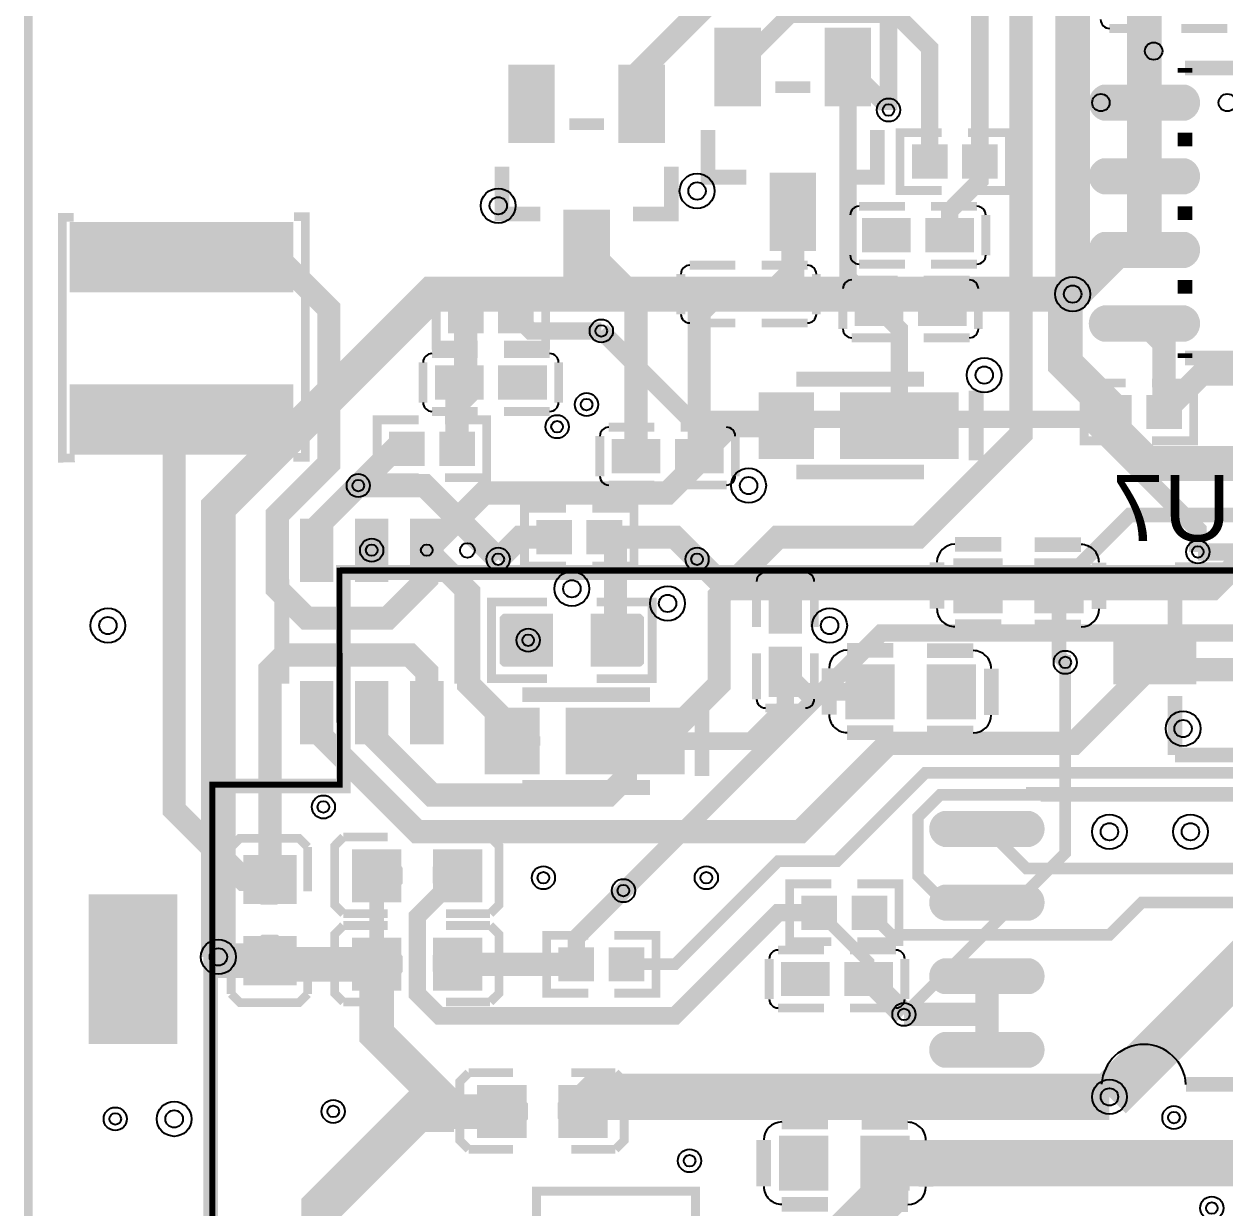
# Model space of a CAD drawing. Header units: millimetres. Extents: x 35 to 109.8, y -21 to 52.
# Drawn here: x 35 to 55.71, y 20.31 to 40.73 of the extents above; entities that cross this region are included whole.
import ezdxf

# ---------------------------------------------------------------- set-up
doc = ezdxf.new("R2010")
doc.units = ezdxf.units.MM
for name, color, linetype, true_color in [('BoardOutLine', 7, 'Continuous', 0xff00ff), ('BottomLayer', 7, 'Continuous', 0x0000ff), ('BottomSilkLayer', 7, 'Continuous', 0x66cc33), ('Document', 7, 'Continuous', 0xffffff), ('Hole', 7, 'Continuous', 0x222222), ('Multi-Layer', 7, 'Continuous', 0xc0c0c0), ('TopLayer', 7, 'Continuous', 0xff0000), ('TopPasteMaskLayer', 7, 'Continuous', 0x808080), ('TopSilkLayer', 7, 'Continuous', 0xffcc00), ('TopSolderMaskLayer', 7, 'Continuous', 0x800080)]:
    doc.layers.add(name, color=color, linetype=linetype, true_color=true_color)
doc.styles.get("Standard").update_dxf_attribs({"font": 'arial.ttf'})

msp = doc.modelspace()

# ---------------------------------------------------------------- hatches: boundary and pattern name
at = {"layer": 'Document'}
for points in [[(48.064, 34.288), (48.224, 34.288), (48.224, 33.348), (48.064, 33.348)], [(48.634, 33.885), (48.634, 33.725), (47.694, 33.725), (47.694, 33.885)], [(50.584, 33.885), (50.584, 33.725), (49.644, 33.725), (49.644, 33.885)], [(43.337, 28.847), (43.497, 28.847), (43.497, 27.907), (43.337, 27.907)], [(43.907, 28.444), (43.907, 28.284), (42.967, 28.284), (42.967, 28.444)], [(45.857, 28.444), (45.857, 28.284), (44.917, 28.284), (44.917, 28.444)]]:
    msp.add_hatch(color=256, dxfattribs=at).paths.add_polyline_path(points)
at = {"layer": 'TopLayer'}
for points in [[(46.96, 40.61), (47.66, 40.61), (47.66, 39.36), (46.96, 39.36)], [(48.86, 40.61), (49.56, 40.61), (49.56, 39.36), (48.86, 39.36)], [(43.404, 39.975), (44.104, 39.975), (44.104, 38.725), (43.404, 38.725)], [(45.304, 39.975), (46.004, 39.975), (46.004, 38.725), (45.304, 38.725)], [(54.981, 39.657, -0.785398), (54.981, 39.083), (53.667, 39.083, -0.785398), (53.667, 39.657)], [(50.904, 38.084), (50.904, 38.624), (50.338, 38.624), (50.338, 38.084)], [(51.204, 38.084), (51.204, 38.624), (51.77, 38.624), (51.77, 38.084)], [(54.981, 38.387, -0.785398), (54.981, 37.813), (53.667, 37.813, -0.785398), (53.667, 38.387)], [(47.91, 38.11), (48.61, 38.11), (48.61, 36.86), (47.91, 36.86)], [(35.869, 36.106), (35.869, 37.306), (39.569, 37.306), (39.569, 36.106)], [(44.354, 37.475), (45.054, 37.475), (45.054, 36.225), (44.354, 36.225)], [(50.269, 37.354), (50.269, 36.814), (49.479, 36.814), (49.479, 37.354)], [(50.569, 37.354), (50.569, 36.814), (51.359, 36.814), (51.359, 37.354)], [(54.981, 37.117, -0.785398), (54.981, 36.543), (53.667, 36.543, -0.785398), (53.667, 37.117)], [(47.348, 35.798), (47.348, 36.338), (46.558, 36.338), (46.558, 35.798)], [(47.648, 35.798), (47.648, 36.338), (48.438, 36.338), (48.438, 35.798)], [(50.142, 36.084), (50.142, 35.544), (49.352, 35.544), (49.352, 36.084)], [(50.442, 36.084), (50.442, 35.544), (51.232, 35.544), (51.232, 36.084)], [(42.903, 35.417), (42.903, 35.957), (42.337, 35.957), (42.337, 35.417)], [(43.203, 35.417), (43.203, 35.957), (43.769, 35.957), (43.769, 35.417)], [(54.981, 35.847, -0.785398), (54.981, 35.273), (53.667, 35.273, -0.785398), (53.667, 35.847)], [(42.903, 34.814), (42.903, 34.274), (42.113, 34.274), (42.113, 34.814)], [(43.203, 34.814), (43.203, 34.274), (43.993, 34.274), (43.993, 34.814)], [(35.869, 33.306), (35.869, 34.506), (39.569, 34.506), (39.569, 33.306)], [(48.598, 33.251), (47.698, 33.251), (47.698, 34.351), (48.598, 34.351)], [(51.098, 33.251), (49.098, 33.251), (49.098, 34.351), (51.098, 34.351)], [(54.079, 33.766), (54.079, 34.306), (53.513, 34.306), (53.513, 33.766)], [(54.379, 33.766), (54.379, 34.306), (54.945, 34.306), (54.945, 33.766)], [(41.887, 33.131), (41.887, 33.671), (41.321, 33.671), (41.321, 33.131)], [(42.187, 33.131), (42.187, 33.671), (42.753, 33.671), (42.753, 33.131)], [(45.951, 33.004), (45.951, 33.544), (45.161, 33.544), (45.161, 33.004)], [(46.251, 33.004), (46.251, 33.544), (47.041, 33.544), (47.041, 33.004)], [(39.773, 31.151), (39.773, 32.151), (40.323, 32.151), (40.323, 31.151)], [(40.723, 31.151), (40.723, 32.151), (41.273, 32.151), (41.273, 31.151)], [(41.673, 31.151), (41.673, 32.151), (42.223, 32.151), (42.223, 31.151)], [(44.427, 31.607), (44.427, 32.147), (43.861, 32.147), (43.861, 31.607)], [(44.727, 31.607), (44.727, 32.147), (45.293, 32.147), (45.293, 31.607)], [(51.051, 31.489), (51.851, 31.489), (51.851, 30.589), (51.051, 30.589)], [(52.451, 31.489), (53.251, 31.489), (53.251, 30.589), (52.451, 30.589)], [(48.403, 30.249), (47.863, 30.249), (47.863, 31.039), (48.403, 31.039)], [(44.1, 29.667), (44.1, 30.531), (43.294, 30.531), (43.294, 29.667)], [(44.8, 29.667), (44.8, 30.531), (45.607, 30.531), (45.607, 29.667)], [(55.128, 30.068), (55.128, 29.368), (53.878, 29.368), (53.878, 30.068)], [(48.403, 29.949), (47.863, 29.949), (47.863, 29.159), (48.403, 29.159)], [(49.192, 29.66), (49.992, 29.66), (49.992, 28.76), (49.192, 28.76)], [(50.592, 29.66), (51.392, 29.66), (51.392, 28.76), (50.592, 28.76)], [(39.773, 28.351), (39.773, 29.351), (40.323, 29.351), (40.323, 28.351)], [(40.723, 28.351), (40.723, 29.351), (41.273, 29.351), (41.273, 28.351)], [(41.673, 28.351), (41.673, 29.351), (42.223, 29.351), (42.223, 28.351)], [(43.871, 27.81), (42.971, 27.81), (42.971, 28.91), (43.871, 28.91)], [(46.371, 27.81), (44.371, 27.81), (44.371, 28.91), (46.371, 28.91)], [(50.917, 26.561, -0.785398), (50.917, 27.13), (52.299, 27.13, -0.785398), (52.299, 26.561)], [(39.676, 26.373), (39.676, 25.573), (38.812, 25.573), (38.812, 26.373)], [(41.483, 25.603), (40.683, 25.603), (40.683, 26.467), (41.483, 26.467)], [(42.883, 25.603), (42.083, 25.603), (42.083, 26.467), (42.883, 26.467)], [(50.917, 25.291, -0.785398), (50.917, 25.86), (52.299, 25.86, -0.785398), (52.299, 25.291)], [(36.131, 23.177), (36.131, 25.677), (37.631, 25.677), (37.631, 23.177)], [(48.999, 25.13), (48.999, 25.67), (48.433, 25.67), (48.433, 25.13)], [(49.299, 25.13), (49.299, 25.67), (49.865, 25.67), (49.865, 25.13)], [(39.676, 24.973), (39.676, 24.173), (38.812, 24.173), (38.812, 24.973)], [(41.483, 24.079), (40.683, 24.079), (40.683, 24.943), (41.483, 24.943)], [(42.883, 24.079), (42.083, 24.079), (42.083, 24.943), (42.883, 24.943)], [(44.808, 24.781), (44.808, 24.241), (44.242, 24.241), (44.242, 24.781)], [(45.108, 24.781), (45.108, 24.241), (45.674, 24.241), (45.674, 24.781)], [(48.872, 23.987), (48.872, 24.527), (48.082, 24.527), (48.082, 23.987)], [(49.172, 23.987), (49.172, 24.527), (49.962, 24.527), (49.962, 23.987)], [(50.917, 24.021, -0.785398), (50.917, 24.59), (52.299, 24.59, -0.785398), (52.299, 24.021)], [(50.917, 22.751, -0.785398), (50.917, 23.32), (52.299, 23.32, -0.785398), (52.299, 22.751)], [(43.643, 21.539), (42.843, 21.539), (42.843, 22.403), (43.643, 22.403)], [(45.043, 21.539), (44.243, 21.539), (44.243, 22.403), (45.043, 22.403)], [(48.849, 20.632), (48.049, 20.632), (48.049, 21.532), (48.849, 21.532)], [(50.249, 20.632), (49.449, 20.632), (49.449, 21.532), (50.249, 21.532)]]:
    msp.add_hatch(color=256, dxfattribs=at).paths.add_polyline_path(points)
at = {"layer": 'TopPasteMaskLayer'}
for points in [[(46.96, 40.61), (47.66, 40.61), (47.66, 39.36), (46.96, 39.36)], [(48.86, 40.61), (49.56, 40.61), (49.56, 39.36), (48.86, 39.36)], [(43.404, 39.975), (44.104, 39.975), (44.104, 38.725), (43.404, 38.725)], [(45.304, 39.975), (46.004, 39.975), (46.004, 38.725), (45.304, 38.725)], [(54.981, 39.657, -0.785398), (54.981, 39.083), (53.667, 39.083, -0.785398), (53.667, 39.657)], [(50.919, 38.124), (50.919, 38.584), (50.879, 38.624), (50.378, 38.624), (50.338, 38.584), (50.338, 38.124), (50.378, 38.084), (50.879, 38.084)], [(51.189, 38.124), (51.189, 38.584), (51.229, 38.624), (51.73, 38.624), (51.77, 38.584), (51.77, 38.124), (51.73, 38.084), (51.229, 38.084)], [(54.981, 38.387, -0.785398), (54.981, 37.813), (53.667, 37.813, -0.785398), (53.667, 38.387)], [(47.91, 38.11), (48.61, 38.11), (48.61, 36.86), (47.91, 36.86)], [(35.869, 36.106), (35.869, 37.306), (39.569, 37.306), (39.569, 36.106)], [(44.354, 37.475), (45.054, 37.475), (45.054, 36.225), (44.354, 36.225)], [(49.639, 36.859), (49.639, 37.309), (49.689, 37.359), (50.169, 37.359), (50.239, 37.309), (50.239, 36.859), (50.169, 36.809), (49.689, 36.809)], [(50.599, 36.859), (50.599, 37.309), (50.669, 37.359), (51.149, 37.359), (51.199, 37.309), (51.199, 36.859), (51.149, 36.809), (50.669, 36.809)], [(54.981, 37.117, -0.785398), (54.981, 36.543), (53.667, 36.543, -0.785398), (53.667, 37.117)], [(47.318, 36.293), (47.318, 35.843), (47.248, 35.793), (46.768, 35.793), (46.718, 35.843), (46.718, 36.293), (46.768, 36.343), (47.248, 36.343)], [(48.278, 36.293), (48.278, 35.843), (48.228, 35.793), (47.748, 35.793), (47.678, 35.843), (47.678, 36.293), (47.748, 36.343), (48.228, 36.343)], [(49.512, 35.589), (49.512, 36.039), (49.562, 36.089), (50.042, 36.089), (50.112, 36.039), (50.112, 35.589), (50.042, 35.539), (49.562, 35.539)], [(50.472, 35.589), (50.472, 36.039), (50.542, 36.089), (51.022, 36.089), (51.072, 36.039), (51.072, 35.589), (51.022, 35.539), (50.542, 35.539)], [(42.918, 35.457), (42.918, 35.917), (42.878, 35.957), (42.377, 35.957), (42.337, 35.917), (42.337, 35.457), (42.377, 35.417), (42.878, 35.417)], [(43.188, 35.457), (43.188, 35.917), (43.228, 35.957), (43.729, 35.957), (43.769, 35.917), (43.769, 35.457), (43.729, 35.417), (43.228, 35.417)], [(54.981, 35.847, -0.785398), (54.981, 35.273), (53.667, 35.273, -0.785398), (53.667, 35.847)], [(42.273, 34.319), (42.273, 34.769), (42.323, 34.819), (42.803, 34.819), (42.873, 34.769), (42.873, 34.319), (42.803, 34.269), (42.323, 34.269)], [(43.233, 34.319), (43.233, 34.769), (43.303, 34.819), (43.783, 34.819), (43.833, 34.769), (43.833, 34.319), (43.783, 34.269), (43.303, 34.269)], [(35.869, 33.306), (35.869, 34.506), (39.569, 34.506), (39.569, 33.306)], [(48.598, 33.251), (47.698, 33.251), (47.698, 34.351), (48.598, 34.351)], [(51.098, 33.251), (49.098, 33.251), (49.098, 34.351), (51.098, 34.351)], [(54.094, 33.806), (54.094, 34.266), (54.054, 34.306), (53.553, 34.306), (53.513, 34.266), (53.513, 33.806), (53.553, 33.766), (54.054, 33.766)], [(54.364, 33.806), (54.364, 34.266), (54.404, 34.306), (54.905, 34.306), (54.945, 34.266), (54.945, 33.806), (54.905, 33.766), (54.404, 33.766)], [(41.902, 33.171), (41.902, 33.631), (41.862, 33.671), (41.361, 33.671), (41.321, 33.631), (41.321, 33.171), (41.361, 33.131), (41.862, 33.131)], [(42.172, 33.171), (42.172, 33.631), (42.212, 33.671), (42.713, 33.671), (42.753, 33.631), (42.753, 33.171), (42.713, 33.131), (42.212, 33.131)], [(45.921, 33.499), (45.921, 33.049), (45.851, 32.999), (45.371, 32.999), (45.321, 33.049), (45.321, 33.499), (45.371, 33.549), (45.851, 33.549)], [(46.881, 33.499), (46.881, 33.049), (46.831, 32.999), (46.351, 32.999), (46.281, 33.049), (46.281, 33.499), (46.351, 33.549), (46.831, 33.549)], [(39.773, 31.151), (39.773, 32.151), (40.323, 32.151), (40.323, 31.151)], [(40.723, 31.151), (40.723, 32.151), (41.273, 32.151), (41.273, 31.151)], [(41.673, 31.151), (41.673, 32.151), (42.223, 32.151), (42.223, 31.151)], [(44.442, 31.647), (44.442, 32.107), (44.402, 32.147), (43.901, 32.147), (43.861, 32.107), (43.861, 31.647), (43.901, 31.607), (44.402, 31.607)], [(44.712, 31.647), (44.712, 32.107), (44.752, 32.147), (45.253, 32.147), (45.293, 32.107), (45.293, 31.647), (45.253, 31.607), (44.752, 31.607)], [(51.051, 31.489), (51.851, 31.489), (51.851, 30.589), (51.051, 30.589)], [(52.451, 31.489), (53.251, 31.489), (53.251, 30.589), (52.451, 30.589)], [(47.908, 30.879), (48.358, 30.879), (48.408, 30.829), (48.408, 30.349), (48.358, 30.279), (47.908, 30.279), (47.858, 30.349), (47.858, 30.829)], [(44.095, 30.499), (44.095, 30.271), (43.715, 30.271), (43.715, 29.941), (44.095, 29.941), (44.095, 29.699), (44.045, 29.649), (43.255, 29.649), (43.205, 29.699), (43.205, 30.499), (43.255, 30.549), (44.045, 30.549)], [(45.645, 30.549), (44.845, 30.549), (44.795, 30.499), (44.795, 30.271), (45.165, 30.271), (45.165, 29.941), (44.795, 29.941), (44.795, 29.699), (44.845, 29.649), (45.645, 29.649), (45.695, 29.699), (45.695, 30.499)], [(55.128, 30.068), (55.128, 29.368), (53.878, 29.368), (53.878, 30.068)], [(47.908, 29.919), (48.358, 29.919), (48.408, 29.849), (48.408, 29.369), (48.358, 29.319), (47.908, 29.319), (47.858, 29.369), (47.858, 29.849)], [(49.192, 29.66), (49.992, 29.66), (49.992, 28.76), (49.192, 28.76)], [(50.592, 29.66), (51.392, 29.66), (51.392, 28.76), (50.592, 28.76)], [(39.773, 28.351), (39.773, 29.351), (40.323, 29.351), (40.323, 28.351)], [(40.723, 28.351), (40.723, 29.351), (41.273, 29.351), (41.273, 28.351)], [(41.673, 28.351), (41.673, 29.351), (42.223, 29.351), (42.223, 28.351)], [(43.871, 27.81), (42.971, 27.81), (42.971, 28.91), (43.871, 28.91)], [(46.371, 27.81), (44.371, 27.81), (44.371, 28.91), (46.371, 28.91)], [(50.917, 26.561, -0.785398), (50.917, 27.13), (52.299, 27.13, -0.785398), (52.299, 26.561)], [(39.089, 25.537), (39.366, 25.537), (39.66, 25.811), (39.66, 26.315), (39.596, 26.379), (38.86, 26.379), (38.796, 26.315), (38.796, 25.811)], [(41.531, 26.178), (41.531, 25.902), (41.257, 25.608), (40.754, 25.608), (40.69, 25.672), (40.69, 26.408), (40.754, 26.472), (41.257, 26.472)], [(42.047, 26.189), (42.047, 25.913), (42.321, 25.619), (42.825, 25.619), (42.889, 25.683), (42.889, 26.419), (42.825, 26.483), (42.321, 26.483)], [(50.917, 25.291, -0.785398), (50.917, 25.86), (52.299, 25.86, -0.785398), (52.299, 25.291)], [(36.131, 23.177), (36.131, 25.677), (37.631, 25.677), (37.631, 23.177)], [(49.014, 25.17), (49.014, 25.63), (48.974, 25.67), (48.473, 25.67), (48.433, 25.63), (48.433, 25.17), (48.473, 25.13), (48.974, 25.13)], [(49.284, 25.17), (49.284, 25.63), (49.324, 25.67), (49.825, 25.67), (49.865, 25.63), (49.865, 25.17), (49.825, 25.13), (49.324, 25.13)], [(39.101, 25.021), (39.377, 25.021), (39.671, 24.747), (39.671, 24.244), (39.607, 24.18), (38.871, 24.18), (38.807, 24.244), (38.807, 24.747)], [(41.531, 24.654), (41.531, 24.378), (41.257, 24.084), (40.754, 24.084), (40.69, 24.148), (40.69, 24.884), (40.754, 24.948), (41.257, 24.948)], [(42.047, 24.665), (42.047, 24.389), (42.321, 24.095), (42.825, 24.095), (42.889, 24.159), (42.889, 24.895), (42.825, 24.959), (42.321, 24.959)], [(44.823, 24.741), (44.823, 24.281), (44.783, 24.241), (44.282, 24.241), (44.242, 24.281), (44.242, 24.741), (44.282, 24.781), (44.783, 24.781)], [(45.093, 24.741), (45.093, 24.281), (45.133, 24.241), (45.634, 24.241), (45.674, 24.281), (45.674, 24.741), (45.634, 24.781), (45.133, 24.781)], [(48.842, 24.482), (48.842, 24.032), (48.772, 23.982), (48.292, 23.982), (48.242, 24.032), (48.242, 24.482), (48.292, 24.532), (48.772, 24.532)], [(49.802, 24.482), (49.802, 24.032), (49.752, 23.982), (49.272, 23.982), (49.202, 24.032), (49.202, 24.482), (49.272, 24.532), (49.752, 24.532)], [(50.917, 24.021, -0.785398), (50.917, 24.59), (52.299, 24.59, -0.785398), (52.299, 24.021)], [(50.917, 22.751, -0.785398), (50.917, 23.32), (52.299, 23.32, -0.785398), (52.299, 22.751)], [(43.691, 22.114), (43.691, 21.838), (43.417, 21.544), (42.914, 21.544), (42.85, 21.608), (42.85, 22.344), (42.914, 22.408), (43.417, 22.408)], [(44.207, 22.125), (44.207, 21.849), (44.481, 21.555), (44.984, 21.555), (45.048, 21.619), (45.048, 22.355), (44.984, 22.419), (44.481, 22.419)], [(48.849, 20.632), (48.049, 20.632), (48.049, 21.532), (48.849, 21.532)], [(50.249, 20.632), (49.449, 20.632), (49.449, 21.532), (50.249, 21.532)]]:
    msp.add_hatch(color=256, dxfattribs=at).paths.add_polyline_path(points)
at = {"layer": 'TopSolderMaskLayer'}
for points in [[(46.909, 40.661), (47.711, 40.661), (47.711, 39.309), (46.909, 39.309)], [(48.809, 40.661), (49.611, 40.661), (49.611, 39.309), (48.809, 39.309)], [(43.353, 40.026), (44.155, 40.026), (44.155, 38.674), (43.353, 38.674)], [(45.253, 40.026), (46.055, 40.026), (46.055, 38.674), (45.253, 38.674)], [(55.039, 39.682, -0.785398), (55.039, 39.058), (53.609, 39.058, -0.785398), (53.609, 39.682)], [(50.929, 38.059), (50.929, 38.649), (50.313, 38.649), (50.313, 38.059)], [(51.179, 38.059), (51.179, 38.649), (51.795, 38.649), (51.795, 38.059)], [(55.039, 38.412, -0.785398), (55.039, 37.788), (53.609, 37.788, -0.785398), (53.609, 38.412)], [(47.859, 38.161), (48.661, 38.161), (48.661, 36.81), (47.859, 36.81)], [(44.303, 37.526), (45.105, 37.526), (45.105, 36.175), (44.303, 36.175)], [(35.791, 36.098), (35.791, 37.314), (39.647, 37.314), (39.647, 36.098)], [(50.294, 37.379), (50.294, 36.789), (49.454, 36.789), (49.454, 37.379)], [(50.544, 37.379), (50.544, 36.789), (51.385, 36.789), (51.385, 37.379)], [(55.039, 37.142, -0.785398), (55.039, 36.518), (53.609, 36.518, -0.785398), (53.609, 37.142)], [(47.373, 35.773), (47.373, 36.363), (46.533, 36.363), (46.533, 35.773)], [(47.623, 35.773), (47.623, 36.363), (48.464, 36.363), (48.464, 35.773)], [(50.167, 36.109), (50.167, 35.519), (49.327, 35.519), (49.327, 36.109)], [(50.417, 36.109), (50.417, 35.519), (51.258, 35.519), (51.258, 36.109)], [(42.928, 35.392), (42.928, 35.982), (42.312, 35.982), (42.312, 35.392)], [(43.178, 35.392), (43.178, 35.982), (43.794, 35.982), (43.794, 35.392)], [(55.039, 35.872, -0.785398), (55.039, 35.248), (53.609, 35.248, -0.785398), (53.609, 35.872)], [(42.928, 34.839), (42.928, 34.249), (42.088, 34.249), (42.088, 34.839)], [(43.178, 34.839), (43.178, 34.249), (44.019, 34.249), (44.019, 34.839)], [(35.791, 33.298), (35.791, 34.514), (39.647, 34.514), (39.647, 33.298)], [(48.623, 33.226), (47.672, 33.226), (47.672, 34.377), (48.623, 34.377)], [(51.123, 33.226), (49.072, 33.226), (49.072, 34.377), (51.123, 34.377)], [(54.104, 33.741), (54.104, 34.331), (53.488, 34.331), (53.488, 33.741)], [(54.354, 33.741), (54.354, 34.331), (54.97, 34.331), (54.97, 33.741)], [(41.912, 33.106), (41.912, 33.696), (41.296, 33.696), (41.296, 33.106)], [(42.162, 33.106), (42.162, 33.696), (42.778, 33.696), (42.778, 33.106)], [(45.976, 32.979), (45.976, 33.569), (45.136, 33.569), (45.136, 32.979)], [(46.226, 32.979), (46.226, 33.569), (47.067, 33.569), (47.067, 32.979)], [(39.76, 31.105), (39.76, 32.198), (40.337, 32.198), (40.337, 31.105)], [(40.709, 31.105), (40.709, 32.198), (41.287, 32.198), (41.287, 31.105)], [(41.659, 31.105), (41.659, 32.198), (42.237, 32.198), (42.237, 31.105)], [(44.452, 31.582), (44.452, 32.172), (43.836, 32.172), (43.836, 31.582)], [(44.702, 31.582), (44.702, 32.172), (45.318, 32.172), (45.318, 31.582)], [(51.026, 31.514), (51.877, 31.514), (51.877, 30.563), (51.026, 30.563)], [(52.426, 31.514), (53.277, 31.514), (53.277, 30.563), (52.426, 30.563)], [(48.42, 30.212), (47.846, 30.212), (47.846, 31.076), (48.42, 31.076)], [(44.125, 29.642), (44.125, 30.556), (43.268, 30.556), (43.268, 29.642)], [(44.775, 29.642), (44.775, 30.556), (45.632, 30.556), (45.632, 29.642)], [(55.219, 30.097), (55.219, 29.34), (53.788, 29.34), (53.788, 30.097)], [(48.42, 29.986), (47.846, 29.986), (47.846, 29.122), (48.42, 29.122)], [(49.167, 29.685), (50.018, 29.685), (50.018, 28.735), (49.167, 28.735)], [(50.567, 29.685), (51.417, 29.685), (51.417, 28.735), (50.567, 28.735)], [(39.76, 28.305), (39.76, 29.398), (40.337, 29.398), (40.337, 28.305)], [(40.709, 28.305), (40.709, 29.398), (41.287, 29.398), (41.287, 28.305)], [(41.659, 28.305), (41.659, 29.398), (42.237, 29.398), (42.237, 28.305)], [(43.896, 27.785), (42.945, 27.785), (42.945, 28.935), (43.896, 28.935)], [(46.396, 27.785), (44.345, 27.785), (44.345, 28.935), (46.396, 28.935)], [(50.855, 26.536, -0.785398), (50.855, 27.155), (52.36, 27.155, -0.785398), (52.36, 26.536)], [(39.703, 26.397), (39.703, 25.55), (38.784, 25.55), (38.784, 26.397)], [(41.508, 25.578), (40.658, 25.578), (40.658, 26.493), (41.508, 26.493)], [(42.908, 25.578), (42.058, 25.578), (42.058, 26.493), (42.908, 26.493)], [(36.115, 23.135), (36.115, 25.719), (37.646, 25.719), (37.646, 23.135)], [(49.024, 25.105), (49.024, 25.695), (48.408, 25.695), (48.408, 25.105)], [(49.274, 25.105), (49.274, 25.695), (49.89, 25.695), (49.89, 25.105)], [(50.855, 25.266, -0.785398), (50.855, 25.885), (52.36, 25.885, -0.785398), (52.36, 25.266)], [(39.703, 24.997), (39.703, 24.15), (38.784, 24.15), (38.784, 24.997)], [(41.508, 24.054), (40.658, 24.054), (40.658, 24.969), (41.508, 24.969)], [(42.908, 24.054), (42.058, 24.054), (42.058, 24.969), (42.908, 24.969)], [(44.833, 24.806), (44.833, 24.216), (44.217, 24.216), (44.217, 24.806)], [(45.083, 24.806), (45.083, 24.216), (45.699, 24.216), (45.699, 24.806)], [(48.897, 23.962), (48.897, 24.552), (48.057, 24.552), (48.057, 23.962)], [(49.147, 23.962), (49.147, 24.552), (49.988, 24.552), (49.988, 23.962)], [(50.855, 23.996, -0.785398), (50.855, 24.615), (52.36, 24.615, -0.785398), (52.36, 23.996)], [(50.855, 22.726, -0.785398), (50.855, 23.345), (52.36, 23.345, -0.785398), (52.36, 22.726)], [(43.668, 21.514), (42.817, 21.514), (42.817, 22.429), (43.668, 22.429)], [(45.068, 21.514), (44.217, 21.514), (44.217, 22.429), (45.068, 22.429)], [(48.874, 20.607), (48.024, 20.607), (48.024, 21.557), (48.874, 21.557)], [(50.274, 20.607), (49.424, 20.607), (49.424, 21.557), (50.274, 21.557)]]:
    msp.add_hatch(color=256, dxfattribs=at).paths.add_polyline_path(points)

# ---------------------------------------------------------------- linework, layer by layer
at = {"layer": 'BoardOutLine', "const_width": 0.15}
msp.add_lwpolyline([(35.079, -16.336), (35.077, 49.073)], dxfattribs=at)
at = {"layer": 'BottomLayer'}
for points, const_width in [([(53.086, 36.068), (53.086, 48.26), (55.626, 50.8), (83.058, 50.8), (85.344, 48.514), (85.344, 44.069), (82.931, 41.529), (82.55, 41.529)], 0.6), ([(50.8, 48.895), (49.911, 48.006), (49.911, 39.243)], 0.3), ([(46.609, 31.496), (47.117, 30.988), (55.499, 30.988), (56.515, 32.004), (56.515, 43.561), (56.261, 43.815)], 0.4), ([(38.354, 24.638), (38.354, 32.385), (42.037, 36.068), (53.086, 36.068)], 0.6), ([(44.958, 35.433), (46.482, 33.909), (53.34, 33.909), (55.245, 32.004), (55.245, 31.623)], 0.3), ([(43.18, 31.496), (41.91, 32.766), (40.767, 32.766)], 0.4), ([(45.339, 25.781), (49.784, 30.226), (59.69, 30.226), (60.325, 30.988)], 0.3), ([(50.177, 23.648), (52.959, 26.43), (52.959, 29.845)], 0.2), ([(53.721, 22.225), (60.071, 28.575), (61.722, 28.575)], 0.8)]:
    msp.add_lwpolyline(points, dxfattribs=dict(at, const_width=const_width))
at = {"layer": 'BottomSilkLayer', "const_width": 0.254}
msp.add_lwpolyline([(59.305, -13.691), (59.305, -4.547), (57.781, -4.547), (57.781, -13.691), (41.017, -13.691), (41.017, -6.452), (38.223, -6.452), (38.223, 27.584), (40.509, 27.584), (40.509, 31.267), (70.989, 31.267), (70.989, 27.584), (73.275, 27.584), (73.275, -6.452), (70.481, -6.452), (70.481, -13.691), (59.305, -13.691)], close=True, dxfattribs=at)
at = {"layer": 'Document', "const_width": 0.1}
msp.add_lwpolyline([(73.249, -6.391), (70.449, -6.391), (70.449, -13.691), (59.349, -13.691), (59.349, -4.591), (57.749, -4.591), (57.749, -13.691), (41.049, -13.691), (41.049, -6.391), (38.249, -6.391), (38.249, 27.609), (40.449, 27.609), (40.442, 31.3), (71.049, 31.3), (71.049, 27.609), (73.249, 27.609), (73.249, -6.391)], close=True, dxfattribs=at)
msp.add_lwpolyline([(71.049, 31.309), (40.449, 31.309)], dxfattribs=at)
at = {"layer": 'Document'}
for centre, radius in [((53.573, 39.37), 0.15), ((41.948, 31.652), 0.1)]:
    msp.add_circle(centre, radius, dxfattribs=at)
at = {"layer": 'Hole'}
for centre, radius in [((49.911, 39.243), 0.1), ((46.609, 37.846), 0.15), ((43.18, 37.592), 0.15), ((53.086, 36.068), 0.15), ((44.958, 35.433), 0.1), ((51.562, 34.671), 0.15), ((44.704, 34.163), 0.1), ((44.196, 33.782), 0.1), ((40.767, 32.766), 0.1), ((47.498, 32.766), 0.15), ((40.998, 31.652), 0.1), ((55.245, 31.623), 0.1), ((43.18, 31.496), 0.1), ((46.609, 31.496), 0.1), ((44.45, 30.988), 0.15), ((46.101, 30.734), 0.15), ((36.449, 30.353), 0.15), ((48.895, 30.353), 0.15), ((43.697, 30.099), 0.1), ((52.959, 29.718), 0.1), ((54.991, 28.575), 0.15), ((40.165, 27.224), 0.1), ((53.721, 26.797), 0.15), ((55.118, 26.797), 0.15), ((43.959, 26.004), 0.1), ((46.769, 26.004), 0.1), ((45.339, 25.781), 0.1), ((38.354, 24.638), 0.15), ((50.177, 23.647), 0.1), ((53.721, 22.225), 0.15), ((37.592, 21.844), 0.15), ((40.335, 21.974), 0.1), ((54.833, 21.868), 0.1), ((36.576, 21.844), 0.1), ((46.48, 21.124), 0.1), ((55.486, 20.307), 0.1)]:
    msp.add_circle(centre, radius, dxfattribs=at)
at = {"layer": 'Multi-Layer'}
for centre, radius in [((49.911, 39.243), 0.2), ((46.609, 37.846), 0.3), ((43.18, 37.592), 0.3), ((53.086, 36.068), 0.3), ((44.958, 35.433), 0.2), ((51.562, 34.671), 0.3), ((44.704, 34.163), 0.2), ((44.196, 33.782), 0.2), ((40.767, 32.766), 0.2), ((47.498, 32.766), 0.3), ((40.998, 31.652), 0.2), ((43.18, 31.496), 0.2), ((46.609, 31.496), 0.2), ((55.245, 31.623), 0.2), ((44.45, 30.988), 0.3), ((46.101, 30.734), 0.3), ((36.449, 30.353), 0.3), ((48.895, 30.353), 0.3), ((43.697, 30.099), 0.2), ((52.959, 29.718), 0.2), ((54.991, 28.575), 0.3), ((40.165, 27.224), 0.2), ((53.721, 26.797), 0.3), ((55.118, 26.797), 0.3), ((43.959, 26.004), 0.2), ((46.769, 26.004), 0.2), ((45.339, 25.781), 0.2), ((38.354, 24.638), 0.3), ((50.177, 23.647), 0.2), ((53.721, 22.225), 0.3), ((40.335, 21.974), 0.2), ((36.576, 21.844), 0.2), ((37.592, 21.844), 0.3), ((54.833, 21.868), 0.2), ((46.48, 21.124), 0.2), ((55.486, 20.307), 0.2)]:
    msp.add_circle(centre, radius, dxfattribs=at)
at = {"layer": 'TopLayer'}
for points, const_width in [([(51.486, 38.354), (51.486, 43.612), (56.261, 48.387), (73.533, 48.387), (74.933, 46.988), (74.933, 45.339)], 0.3), ([(45.37, 28.359), (45.682, 28.359), (45.847, 28.194), (46.99, 29.337), (46.99, 30.861), (48.006, 31.877), (50.419, 31.877), (52.197, 33.655), (52.197, 41.021), (54.991, 43.815)], 0.4), ([(49.478, 41.656), (47.371, 41.656), (45.654, 39.939), (45.654, 39.35)], 0.4), ([(54.192, 41.148), (54.324, 41.016), (54.324, 36.83)], 0.6), ([(47.31, 39.985), (48.219, 40.894), (50.038, 40.894), (50.622, 40.31), (50.622, 38.354)], 0.3), ([(49.21, 39.985), (49.21, 36.35), (49.746, 35.814)], 0.3), ([(49.21, 39.985), (49.911, 39.284), (49.911, 39.243)], 0.3), ([(51.486, 38.354), (51.486, 38.026), (50.965, 37.501), (50.965, 37.084)], 0.3), ([(48.26, 37.485), (48.26, 36.449), (48.043, 36.232), (48.043, 36.068)], 0.4), ([(54.323, 36.83), (53.848, 36.83), (52.959, 35.941), (52.959, 34.874), (53.797, 34.036)], 0.6), ([(44.704, 36.85), (45.556, 35.998), (45.556, 33.274)], 0.4), ([(41.948, 31.651), (41.948, 31.153), (41.275, 30.48), (39.878, 30.48), (39.37, 30.988), (39.37, 32.258), (40.259, 33.147), (40.259, 35.814), (39.421, 36.652), (37.592, 36.652)], 0.4), ([(46.953, 36.068), (46.646, 35.761), (46.646, 33.274)], 0.4), ([(42.62, 35.687), (42.62, 34.328), (42.582, 34.29), (42.47, 34.178), (42.47, 33.401)], 0.4), ([(43.486, 35.687), (43.74, 35.433), (44.958, 35.433)], 0.3), ([(49.747, 35.814), (50.098, 35.464), (50.098, 33.801)], 0.3), ([(54.323, 35.56), (54.661, 35.222), (54.661, 34.036)], 0.4), ([(54.661, 34.036), (55.316, 34.691), (62.992, 34.691)], 0.4), ([(53.796, 34.036), (53.796, 33.707), (54.356, 33.147), (56.261, 33.147), (56.642, 33.528), (57.225, 33.528)], 0.6), ([(46.646, 33.274), (47.173, 33.801), (48.148, 33.801)], 0.4), ([(39.244, 25.973), (38.797, 25.973), (37.592, 27.178), (37.592, 33.452)], 0.4), ([(41.605, 33.401), (41.402, 33.401), (40.048, 32.047), (40.048, 31.651)], 0.4), ([(40.767, 32.766), (41.402, 33.401), (41.604, 33.401)], 0.4), ([(41.948, 31.651), (42.936, 32.639), (46.101, 32.639), (46.646, 33.184), (46.646, 33.274)], 0.4), ([(55.245, 31.623), (64.14, 31.623), (65.395, 32.878)], 0.3), ([(52.851, 31.039), (54.07, 32.258), (63.881, 32.258)], 0.25), ([(44.144, 31.877), (43.561, 31.877), (43.18, 31.496)], 0.4), ([(45.01, 31.877), (45.203, 31.684), (45.203, 30.099)], 0.4), ([(46.609, 31.496), (46.228, 31.877), (45.01, 31.877)], 0.4), ([(41.948, 31.652), (42.672, 30.928), (42.672, 29.337), (43.421, 28.589), (43.421, 28.36)], 0.4), ([(52.851, 31.039), (52.851, 29.826), (52.959, 29.718)], 0.25), ([(54.503, 29.718), (54.63, 29.591), (57.658, 29.591), (58.622, 30.555), (58.622, 30.734)], 0.4), ([(39.243, 25.974), (39.243, 29.591), (39.497, 29.845), (41.656, 29.845), (41.948, 29.553), (41.948, 28.852)], 0.4), ([(40.048, 28.852), (40.048, 28.532), (41.783, 26.797), (48.387, 26.797), (49.911, 28.321), (53.106, 28.321), (54.503, 29.718)], 0.4), ([(45.37, 28.359), (47.539, 28.359), (48.131, 28.948), (48.133, 29.553)], 0.3), ([(48.133, 29.554), (48.477, 29.21), (49.592, 29.21)], 0.3), ([(40.998, 28.851), (40.998, 28.471), (42.037, 27.432), (45.085, 27.432), (45.371, 27.718), (45.371, 28.36)], 0.4), ([(45.391, 24.511), (46.228, 24.511), (48.006, 26.289), (49.022, 26.289), (50.546, 27.813), (59.615, 27.813), (60.25, 28.448)], 0.2), ([(59.384, 27.305), (59.257, 27.432), (50.8, 27.432), (50.419, 27.051), (50.419, 26.035), (50.88, 25.575), (51.609, 25.575)], 0.2), ([(51.609, 26.845), (52.291, 26.162), (59.384, 26.162)], 0.2), ([(41.083, 26.035), (41.083, 26.035), (41.083, 24.511)], 0.254), ([(42.483, 26.035), (41.783, 25.335), (41.783, 24.003), (42.164, 23.622), (46.228, 23.622), (48.006, 25.4), (48.717, 25.4)], 0.3), ([(44.525, 24.511), (44.525, 24.967), (45.339, 25.781)], 0.3), ([(48.716, 25.4), (49.567, 24.549), (49.567, 24.257)], 0.2), ([(49.582, 25.4), (49.963, 25.019), (53.721, 25.019), (54.277, 25.575), (57.019, 25.575)], 0.2), ([(38.354, 24.638), (38.419, 24.573), (39.244, 24.573)], 0.6), ([(39.243, 24.573), (39.305, 24.511), (41.083, 24.511)], 0.6), ([(41.083, 24.511), (41.083, 23.306), (42.418, 21.971), (43.241, 21.971)], 0.6), ([(42.483, 24.511), (42.483, 24.511), (44.525, 24.511)], 0.4), ([(49.567, 24.257), (50.177, 23.648)], 0.4), ([(51.609, 24.305), (51.609, 23.035)], 0.4), ([(50.177, 23.648), (50.177, 23.648), (51.609, 23.648)], 0.4), ([(49.85, 21.082), (56.388, 21.082), (57.15, 21.844), (59.817, 21.844), (60.236, 22.263), (60.236, 22.733)], 0.8), ([(44.642, 21.971), (44.896, 22.225), (53.721, 22.225)], 0.8), ([(48.181, 10.783), (48.181, 12.017), (44.069, 16.129), (40.767, 16.129), (40.132, 16.764), (40.132, 20.32), (41.783, 21.971), (42.418, 21.971)], 0.7), ([(49.85, 21.082), (49.85, 20.513), (48.641, 19.304), (48.641, 17.272), (48.047, 17.272)], 0.8)]:
    msp.add_lwpolyline(points, dxfattribs=dict(at, const_width=const_width))
at = {"layer": 'TopSilkLayer'}
for points, const_width in [([(54.511, 40.649), (53.721, 40.649)], 0.152), ([(54.963, 40.649), (55.753, 40.649)], 0.152), ([(55.023, 39.965), (56.388, 39.965)], 0.254), ([(55.023, 39.965), (55.023, 39.887)], 0.254), ([(48.56, 39.635), (47.96, 39.635)], 0.2), ([(45.004, 39), (44.404, 39)], 0.2), ([(47.46, 38.085), (46.8, 38.085), (47.46, 38.085), (46.8, 38.085), (46.8, 38.9)], 0.254), ([(49.72, 38.9), (49.72, 38.085), (49.06, 38.085)], 0.254), ([(55.023, 38.854), (55.023, 38.617)], 0.254), ([(50.828, 37.855), (50.11, 37.855), (50.11, 38.853), (50.828, 38.853)], 0.152), ([(51.28, 37.855), (51.998, 37.855), (51.998, 38.853), (51.28, 38.853)], 0.152), ([(43.904, 37.45), (43.244, 37.45), (43.904, 37.45), (43.244, 37.45), (43.244, 38.265)], 0.254), ([(46.164, 38.265), (46.164, 37.45), (45.504, 37.45)], 0.254), ([(55.023, 37.584), (55.023, 37.347)], 0.254), ([(49.25, 37.43), (49.25, 36.738)], 0.152), ([(50.193, 37.583), (49.403, 37.583)], 0.152), ([(50.645, 37.583), (51.435, 37.583)], 0.152), ([(51.588, 37.43), (51.588, 36.738)], 0.152), ([(35.858, 37.392), (35.662, 37.392), (35.662, 33.239), (35.878, 33.242)], 0.15), ([(39.648, 33.252), (39.854, 33.252), (39.854, 37.404), (39.658, 37.402)], 0.15), ([(49.403, 36.585), (50.193, 36.585)], 0.152), ([(51.435, 36.585), (50.645, 36.585)], 0.152), ([(46.329, 35.722), (46.329, 36.414)], 0.152), ([(46.482, 36.567), (47.272, 36.567)], 0.152), ([(48.514, 36.567), (47.724, 36.567)], 0.152), ([(48.667, 35.722), (48.667, 36.414)], 0.152), ([(42.827, 35.188), (42.109, 35.188), (42.109, 36.186), (42.827, 36.186)], 0.152), ([(43.279, 35.188), (43.997, 35.188), (43.997, 36.186), (43.279, 36.186)], 0.152), ([(50.066, 36.313), (49.276, 36.313)], 0.152), ([(50.518, 36.313), (51.308, 36.313)], 0.152), ([(55.023, 36.314), (55.023, 36.077)], 0.254), ([(49.123, 36.16), (49.123, 35.468)], 0.152), ([(51.461, 36.16), (51.461, 35.468)], 0.152), ([(47.272, 35.569), (46.482, 35.569)], 0.152), ([(47.724, 35.569), (48.514, 35.569)], 0.152), ([(49.276, 35.315), (50.066, 35.315)], 0.152), ([(51.308, 35.315), (50.518, 35.315)], 0.152), ([(42.827, 35.043), (42.037, 35.043)], 0.152), ([(43.279, 35.043), (44.069, 35.043)], 0.152), ([(55.023, 35.044), (55.023, 34.965)], 0.254), ([(59.023, 34.965), (55.023, 34.965)], 0.254), ([(41.884, 34.89), (41.884, 34.198)], 0.152), ([(44.222, 34.89), (44.222, 34.198)], 0.152), ([(50.523, 34.601), (49.471, 34.601), (48.323, 34.601)], 0.254), ([(54.003, 33.537), (53.285, 33.537), (53.285, 34.535), (54.003, 34.535)], 0.152), ([(54.455, 33.537), (55.173, 33.537), (55.173, 34.535), (54.455, 34.535)], 0.152), ([(51.422, 33.201), (51.422, 34.401)], 0.254), ([(41.811, 32.902), (41.093, 32.902), (41.093, 33.9), (41.811, 33.9)], 0.152), ([(42.037, 34.045), (42.827, 34.045)], 0.152), ([(42.263, 32.902), (42.981, 32.902), (42.981, 33.9), (42.263, 33.9)], 0.152), ([(44.069, 34.045), (43.279, 34.045)], 0.152), ([(45.085, 33.773), (45.875, 33.773)], 0.152), ([(47.117, 33.773), (46.327, 33.773)], 0.152), ([(44.932, 32.928), (44.932, 33.62)], 0.152), ([(47.27, 32.928), (47.27, 33.62)], 0.152), ([(50.523, 33.001), (49.471, 33.001), (48.323, 33.001)], 0.254), ([(45.875, 32.775), (45.085, 32.775)], 0.152), ([(46.327, 32.775), (47.117, 32.775)], 0.152), ([(44.351, 31.378), (43.633, 31.378), (43.633, 32.376), (44.351, 32.376)], 0.152), ([(44.803, 31.378), (45.521, 31.378), (45.521, 32.376), (44.803, 32.376)], 0.152), ([(51.856, 31.754), (51.056, 31.754)], 0.254), ([(52.432, 31.748), (53.232, 31.748)], 0.254), ([(50.746, 31.444), (50.746, 30.645)], 0.254), ([(53.541, 31.439), (53.541, 30.639)], 0.254), ([(39.449, 29.351), (39.449, 31.151)], 0.254), ([(42.549, 29.351), (42.549, 31.151)], 0.254), ([(48.479, 31.268), (47.787, 31.268)], 0.152), ([(54.853, 31.318), (56.653, 31.318)], 0.254), ([(54.853, 30.299), (54.853, 31.318)], 0.254), ([(47.634, 31.115), (47.634, 30.325)], 0.152), ([(48.632, 30.325), (48.632, 31.115)], 0.152), ([(44.024, 29.438), (43.065, 29.438), (43.065, 30.76), (44.024, 30.76)], 0.152), ([(44.876, 29.438), (45.835, 29.438), (45.835, 30.76), (44.876, 30.76)], 0.152), ([(51.856, 30.335), (51.056, 30.335)], 0.254), ([(52.432, 30.329), (53.232, 30.329)], 0.254), ([(49.996, 29.926), (49.196, 29.926)], 0.254), ([(50.572, 29.92), (51.372, 29.92)], 0.254), ([(47.634, 29.083), (47.634, 29.873)], 0.152), ([(48.632, 29.873), (48.632, 29.083)], 0.152), ([(48.887, 29.616), (48.887, 28.816)], 0.254), ([(51.682, 29.61), (51.682, 28.81)], 0.254), ([(45.796, 29.16), (44.744, 29.16), (43.596, 29.16)], 0.254), ([(54.853, 28.118), (54.853, 29.137)], 0.254), ([(46.696, 27.76), (46.696, 28.96)], 0.254), ([(48.479, 28.93), (47.787, 28.93)], 0.152), ([(49.996, 28.506), (49.196, 28.506)], 0.254), ([(50.572, 28.5), (51.372, 28.5)], 0.254), ([(54.853, 28.118), (56.653, 28.118)], 0.254), ([(45.796, 27.56), (44.744, 27.56), (43.596, 27.56)], 0.254), ([(52.813, 27.44), (52.408, 27.44), (52.408, 27.349)], 0.254), ([(52.813, 27.44), (55.813, 27.44)], 0.254), ([(55.813, 27.44), (56.218, 27.44), (56.218, 27.349)], 0.254), ([(38.574, 26.531), (38.726, 26.684), (39.743, 26.684), (39.895, 26.531)], 0.152), ([(40.511, 25.384), (40.359, 25.536), (40.359, 26.552), (40.511, 26.705)], 0.152), ([(40.511, 26.705), (41.273, 26.705)], 0.152), ([(43.041, 26.705), (42.279, 26.705)], 0.152), ([(43.041, 26.705), (43.194, 26.552), (43.194, 25.536), (43.041, 25.384)], 0.152), ([(38.574, 26.531), (38.574, 25.769)], 0.152), ([(39.895, 26.531), (39.895, 25.769)], 0.152), ([(48.923, 24.901), (48.205, 24.901), (48.205, 25.899), (48.923, 25.899)], 0.152), ([(49.375, 24.901), (50.093, 24.901), (50.093, 25.899), (49.375, 25.899)], 0.152), ([(40.511, 25.384), (41.273, 25.384)], 0.152), ([(43.041, 25.384), (42.279, 25.384)], 0.152), ([(40.511, 23.86), (40.359, 24.012), (40.359, 25.028), (40.511, 25.181)], 0.152), ([(40.511, 25.181), (41.273, 25.181)], 0.152), ([(43.041, 25.181), (42.279, 25.181)], 0.152), ([(43.041, 25.181), (43.194, 25.028), (43.194, 24.012), (43.041, 23.86)], 0.152), ([(44.732, 25.01), (44.014, 25.01), (44.014, 24.012), (44.732, 24.012)], 0.152), ([(45.184, 25.01), (45.902, 25.01), (45.902, 24.012), (45.184, 24.012)], 0.152), ([(38.574, 24.001), (38.574, 24.763)], 0.152), ([(39.895, 24.001), (39.895, 24.763)], 0.152), ([(47.853, 23.911), (47.853, 24.603)], 0.152), ([(48.006, 24.756), (48.796, 24.756)], 0.152), ([(50.038, 24.756), (49.248, 24.756)], 0.152), ([(50.191, 23.911), (50.191, 24.603)], 0.152), ([(39.895, 24.001), (39.743, 23.849), (38.726, 23.849), (38.574, 24.001)], 0.152), ([(40.511, 23.86), (41.273, 23.86)], 0.152), ([(43.041, 23.86), (42.279, 23.86)], 0.152), ([(48.796, 23.758), (48.006, 23.758)], 0.152), ([(49.248, 23.758), (50.038, 23.758)], 0.152), ([(42.671, 21.32), (42.519, 21.472), (42.519, 22.488), (42.671, 22.641)], 0.152), ([(42.671, 22.641), (43.433, 22.641)], 0.152), ([(45.201, 22.641), (44.439, 22.641)], 0.152), ([(45.201, 22.641), (45.353, 22.488), (45.353, 21.472), (45.201, 21.32)], 0.152), ([(52.813, 22.44), (52.408, 22.44), (52.408, 22.532)], 0.254), ([(55.813, 22.44), (56.218, 22.44), (56.218, 22.532)], 0.254), ([(52.813, 22.44), (53.587, 22.44)], 0.254), ([(55.813, 22.44), (55.039, 22.44)], 0.254), ([(48.869, 21.792), (48.069, 21.792)], 0.254), ([(49.445, 21.786), (50.245, 21.786)], 0.254), ([(47.759, 20.682), (47.759, 21.482)], 0.254), ([(50.555, 20.676), (50.555, 21.476)], 0.254), ([(42.671, 21.32), (43.433, 21.32)], 0.152), ([(45.201, 21.32), (44.439, 21.32)], 0.152), ([(48.869, 20.372), (48.069, 20.372)], 0.254), ([(49.445, 20.367), (50.245, 20.367)], 0.254)]:
    msp.add_lwpolyline(points, dxfattribs=dict(at, const_width=const_width))
at = {"layer": 'TopSilkLayer', "const_width": 0.152}
msp.add_lwpolyline([(46.583, 20.598), (46.583, 13.946), (43.841, 13.946), (43.841, 20.598), (46.583, 20.598)], close=True, dxfattribs=at)
at = {"layer": 'TopSilkLayer'}
for centre, radius in [((54.483, 40.259), 0.15), ((55.753, 39.37), 0.15), ((42.649, 31.648), 0.127)]:
    msp.add_circle(centre, radius, dxfattribs=at)
for centre, radius, start, end in [((53.721, 40.802), 0.152, 180, 270), ((49.403, 37.43), 0.152, 90, 180), ((51.435, 37.43), 0.152, 360, 90), ((49.403, 36.738), 0.152, 180, 270), ((51.435, 36.738), 0.152, 270, 0), ((46.482, 36.414), 0.152, 90, 180), ((48.514, 36.414), 0.152, 0, 90), ((49.276, 36.16), 0.152, 90, 180), ((51.308, 36.16), 0.152, 360, 90), ((46.482, 35.722), 0.152, 180, 270), ((48.514, 35.722), 0.152, 270, 0), ((49.276, 35.468), 0.152, 180, 270), ((51.308, 35.468), 0.152, 270, 0), ((42.037, 34.89), 0.152, 90, 180), ((44.069, 34.89), 0.152, 360, 90), ((42.037, 34.198), 0.152, 180, 270), ((44.069, 34.198), 0.152, 270, 0), ((45.085, 33.62), 0.152, 90, 180), ((47.117, 33.62), 0.152, 0, 90), ((45.085, 32.928), 0.152, 180, 270), ((47.117, 32.928), 0.152, 270, 0), ((51.056, 31.444), 0.31, 90, 180), ((53.232, 31.439), 0.31, 359.9953, 90), ((47.787, 31.115), 0.152, 90, 180), ((48.479, 31.115), 0.152, 0, 90), ((51.056, 30.644), 0.31, 179.9953, 270), ((53.232, 30.639), 0.31, 270, 0), ((49.196, 29.616), 0.31, 90, 180), ((51.372, 29.61), 0.31, 359.9953, 90), ((47.787, 29.083), 0.152, 180, 270), ((48.479, 29.083), 0.152, 270, 0), ((49.196, 28.816), 0.31, 179.9953, 270), ((51.372, 28.81), 0.31, 270, 0), ((48.006, 24.603), 0.152, 90, 180), ((50.038, 24.603), 0.152, 0, 90), ((48.006, 23.911), 0.152, 180, 270), ((50.038, 23.911), 0.152, 270, 0), ((54.313, 22.401), 0.728, 3.1355, 176.4778), ((48.069, 21.482), 0.31, 90, 180), ((50.245, 21.476), 0.31, 359.9953, 90), ((48.069, 20.682), 0.31, 179.9953, 270), ((50.245, 20.676), 0.31, 270, 0)]:
    msp.add_arc(centre, radius, start, end, dxfattribs=at)

# ---------------------------------------------------------------- texts
at = {"layer": 'BottomSilkLayer', "text_generation_flag": 2}
msp.add_text('U7', height=1.143, dxfattribs=at).set_placement((55.809, 31.808))

doc.saveas('drawing.dxf')
